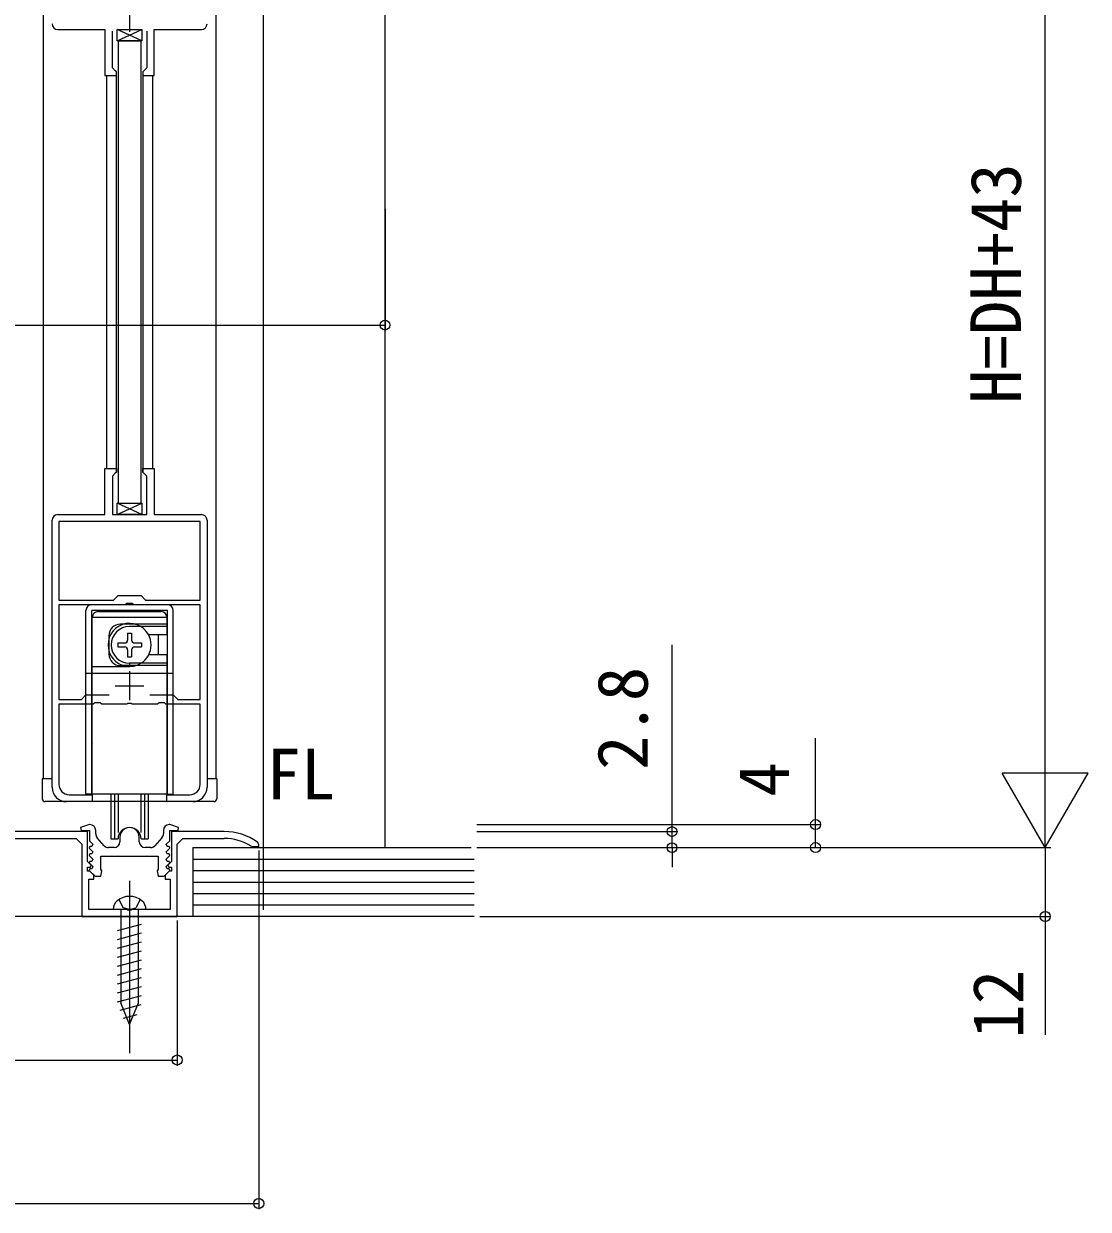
# Model space of a CAD drawing. Units: millimetres, scale not verified. Extents: x -700 to 700, y -1078 to 1074.
# Drawn here: x -397.7 to -212.2, y 303.1 to 509.6 of the extents above; entities that cross this region are included whole.
import ezdxf
from ezdxf.enums import TextEntityAlignment as Align

# ---------------------------------------------------------------- set-up
doc = ezdxf.new("R2010")
doc.units = ezdxf.units.MM
doc.header["$LTSCALE"] = 6
for name, color, linetype in [('0-3_YKK_11', 7, 'Continuous'), ('0-4_YKK_12', 2, 'Continuous'), ('0-5_YKK_13', 4, 'Continuous'), ('0-7_YKK_D', 6, 'Continuous'), ('0-9_YSS_K', 3, 'Continuous')]:
    doc.layers.add(name, color=color, linetype=linetype)
doc.styles.add('ＭＳ ゴシック', font='')
doc.styles.get('ＭＳ ゴシック').set_extended_font_data('MS Gothic')

msp = doc.modelspace()

# ---------------------------------------------------------------- linework, layer by layer
at = {"layer": '0-3_YKK_11'}
for p, q in [((-379.244, 513.155), (-379.244, 508.155)), ((-392.744, 376.557), (-392.744, 423.057)), ((-365.744, 423.057), (-365.744, 376.557)), ((-379.244, 396.757), (-379.244, 391.757)), ((-381.744, 394.257), (-376.744, 394.257)), ((-385.145, 368.441), (-385.145, 369.057)), ((-383.643, 366.388), (-384.888, 367.772)), ((-380.945, 367.857), (-380.945, 367.057)), ((-377.545, 367.057), (-377.545, 367.857)), ((-373.602, 367.772), (-374.847, 366.388)), ((-373.345, 369.057), (-373.345, 368.441)), ((-381.945, 366.057), (-382.899, 366.057)), ((-375.59, 366.057), (-376.545, 366.057))]:
    msp.add_line(p, q, dxfattribs=at)
for points in [[(-391.744, 508.555), (-383.544, 508.555), (-383.544, 500.555), (-381.544, 500.555), (-381.544, 501.155), (-381.744, 501.355), (-382.244, 501.855), (-382.244, 508.255)], [(-376.244, 508.255), (-376.244, 501.855), (-376.744, 501.355), (-376.944, 501.155), (-376.944, 500.555), (-374.944, 500.555), (-374.944, 508.555), (-366.744, 508.555)], [(-391.744, 424.057), (-383.544, 424.057), (-383.544, 432.057), (-381.544, 432.057), (-381.544, 431.457), (-381.744, 431.257), (-382.244, 430.757), (-382.244, 424.057), (-376.244, 424.057), (-376.244, 430.757), (-376.744, 431.257), (-376.944, 431.457), (-376.944, 432.057), (-374.944, 432.057), (-374.944, 424.057), (-366.744, 424.057)], [(-375.711, 392.657), (-371.644, 392.657), (-370.844, 391.857), (-366.944, 391.857), (-366.944, 408.357), (-378.502, 408.357), (-378.78, 408.544), (-379.707, 408.544), (-379.985, 408.357), (-391.544, 408.357), (-391.544, 391.857), (-387.644, 391.857), (-386.844, 392.657), (-382.776, 392.657)], [(-366.944, 377.057), (-366.944, 391.057), (-372.902, 391.057), (-373.18, 391.244), (-374.107, 391.244), (-374.385, 391.057), (-378.785, 391.057), (-378.969, 391.177), (-379.519, 391.177), (-379.702, 391.057), (-384.102, 391.057), (-384.38, 391.244), (-385.307, 391.244), (-385.585, 391.057), (-391.544, 391.057), (-391.544, 377.057)], [(-389.744, 375.257), (-385.744, 375.257), (-385.744, 374.057), (-390.244, 374.057)], [(-368.244, 374.057), (-372.744, 374.057), (-372.744, 375.257), (-368.744, 375.257)], [(-386.145, 370.057), (-386.245, 370.057), (-387.777, 369.565), (-387.698, 369.057), (-386.245, 369.057), (-386.245, 367.256), (-385.633, 366.645), (-385.794, 366.257), (-386.157, 366.257), (-386.271, 365.982), (-385.633, 365.345), (-385.794, 364.957), (-386.157, 364.957), (-386.271, 364.682), (-385.633, 364.045), (-385.794, 363.657), (-386.157, 363.657), (-386.271, 363.382), (-385.633, 362.745), (-385.794, 362.357), (-386.157, 362.357), (-386.271, 362.083), (-385.245, 361.057), (-384.245, 361.057), (-384.057, 362.02), (-384.245, 362.298), (-384.245, 364.557)], [(-384.245, 364.557), (-374.245, 364.557), (-374.245, 362.298), (-374.432, 362.02), (-374.245, 361.057), (-373.245, 361.057), (-372.219, 362.083), (-372.333, 362.357), (-372.696, 362.357), (-372.856, 362.745), (-372.219, 363.382), (-372.333, 363.657), (-372.696, 363.657), (-372.856, 364.045), (-372.219, 364.682), (-372.333, 364.957), (-372.696, 364.957), (-372.856, 365.345), (-372.219, 365.982), (-372.333, 366.257), (-372.696, 366.257), (-372.856, 366.645), (-372.245, 367.256), (-372.245, 369.057), (-370.792, 369.057), (-370.712, 369.565), (-372.245, 370.057), (-372.345, 370.057)], [(-471.75, 367.657), (-464.55, 367.657), (-463.55, 366.657), (-463.55, 354.057), (-446.95, 354.057), (-446.95, 366.657), (-445.95, 367.657), (-426.55, 367.657), (-425.55, 366.657), (-425.55, 354.057), (-408.95, 354.057), (-408.95, 366.657), (-407.95, 367.657), (-388.55, 367.657), (-387.55, 366.657), (-387.55, 354.057), (-370.95, 354.057), (-370.95, 366.657), (-369.95, 367.657), (-362.75, 367.657)], [(-386.55, 368.857), (-409.95, 368.857)], [(-362.75, 368.857), (-371.95, 368.857), (-371.95, 363.657), (-372.584, 363.022), (-372.433, 362.657), (-371.95, 362.657), (-371.95, 361.957), (-372.35, 361.957), (-373.05, 361.257), (-373.05, 360.557), (-372.15, 360.557), (-372.15, 355.257), (-378.792, 355.257), (-378.975, 355.137), (-379.525, 355.137), (-379.708, 355.257), (-386.35, 355.257), (-386.35, 360.557), (-385.45, 360.557), (-385.45, 361.257), (-386.15, 361.957), (-386.55, 361.957), (-386.55, 362.657), (-386.067, 362.657), (-385.916, 363.022), (-386.55, 363.657), (-386.55, 368.857)], [(-358.06, 366.303), (-357.9, 366.257), (-356.75, 366.257), (-356.75, 366.603), (-356.961, 367.01)]]:
    msp.add_lwpolyline(points, dxfattribs=at)
msp.add_lwpolyline([(-366.944, 422.857), (-391.544, 422.857), (-391.544, 409.157), (-382.044, 409.157), (-381.244, 409.957), (-377.244, 409.957), (-376.444, 409.157), (-366.944, 409.157)], close=True, dxfattribs=at)
for centre, radius, start, end in [((-391.744, 509.555), 1, 180.00001, 269.99999), ((-366.744, 509.555), 1, 270.00001, 359.99999), ((-391.744, 423.057), 1, 90.00001, 179.99999), ((-366.744, 423.057), 1, 0.00001, 89.99999), ((-390.244, 376.557), 2.5, 180.00001, 269.99999), ((-389.744, 377.057), 1.8, 180.00001, 269.99999), ((-368.744, 377.057), 1.8, 270.00001, 359.99999), ((-368.244, 376.557), 2.5, 270.00001, 359.99999), ((-386.145, 369.057), 1, 0.00001, 89.99999), ((-372.345, 369.057), 1, 90.00001, 179.99999), ((-384.145, 368.441), 1, 180.00001, 221.98721), ((-379.245, 367.857), 1.7, 359.99999, 180.00001), ((-374.345, 368.441), 1, 318.01279, 359.99999), ((-362.75, 358.857), 10, 54.62346, 90), ((-362.75, 358.857), 8.8, 57.79577, 90.00001), ((-382.899, 367.057), 1, 221.98723, 270.00001), ((-381.945, 367.057), 1, 270.00001, 359.99999), ((-376.545, 367.057), 1, 180.00001, 269.99999), ((-375.59, 367.057), 1, 269.99999, 318.01277)]:
    msp.add_arc(centre, radius, start, end, dxfattribs=at)
at = {"layer": '0-4_YKK_12'}
for p, q in [((-394.244, 378.057), (-394.244, 554.555)), ((-364.244, 554.555), (-364.244, 378.057)), ((-334.748, 366.057), (-334.748, 550.554)), ((-355.945, 539.697), (-355.945, 355.2)), ((-383.244, 500.597), (-383.244, 432.015)), ((-381.544, 431.456), (-381.544, 501.155)), ((-376.944, 501.147), (-376.944, 431.507)), ((-375.244, 500.597), (-375.244, 432.015))]:
    msp.add_line(p, q, dxfattribs=at)
at = {"layer": '0-5_YKK_13'}
for p, q in [((-381.394, 506.555), (-377.093, 508.555)), ((-377.093, 506.555), (-381.394, 508.555)), ((-377.244, 506.555), (-381.244, 506.555)), ((-381.244, 506.555), (-381.244, 426.057)), ((-381.244, 506.555), (-377.244, 506.555)), ((-377.244, 426.057), (-377.244, 506.555)), ((-381.394, 424.057), (-377.093, 426.057)), ((-377.093, 424.057), (-381.394, 426.057)), ((-381.244, 426.057), (-377.244, 426.057)), ((-386.844, 375.357), (-386.844, 407.357)), ((-372.644, 408.357), (-385.844, 408.357)), ((-372.644, 407.357), (-385.844, 407.357)), ((-385.844, 375.357), (-385.844, 407.357)), ((-384.744, 407.157), (-373.744, 407.157)), ((-372.644, 375.357), (-372.644, 407.357)), ((-371.644, 375.357), (-371.644, 407.357)), ((-385.744, 375.357), (-385.744, 406.157)), ((-372.744, 406.157), (-385.744, 406.157)), ((-372.744, 404.957), (-380.844, 404.957)), ((-372.744, 406.157), (-372.744, 403.107)), ((-372.744, 404.758), (-372.644, 404.857)), ((-385.844, 404.457), (-385.744, 404.357)), ((-385.744, 402.943), (-385.844, 403.043)), ((-382.844, 402.957), (-382.844, 399.757)), ((-379.594, 403.407), (-378.894, 403.407)), ((-379.594, 403.407), (-379.594, 402.207)), ((-372.744, 404.557), (-379.244, 404.557)), ((-378.894, 403.407), (-378.894, 402.207)), ((-372.744, 403.107), (-375.927, 403.107)), ((-374.244, 402.857), (-374.244, 399.857)), ((-372.644, 404.457), (-372.744, 404.357)), ((-381.294, 401.707), (-381.294, 401.007)), ((-381.294, 401.707), (-380.094, 401.707)), ((-381.294, 401.007), (-380.094, 401.007)), ((-378.394, 401.707), (-377.194, 401.707)), ((-378.394, 401.007), (-377.194, 401.007)), ((-377.194, 401.707), (-377.194, 401.007)), ((-385.744, 399.771), (-385.844, 399.671)), ((-379.594, 400.507), (-379.594, 399.307)), ((-379.594, 399.307), (-378.894, 399.307)), ((-378.894, 400.507), (-378.894, 399.307)), ((-372.744, 399.607), (-375.927, 399.607)), ((-372.744, 399.607), (-372.744, 375.357)), ((-385.844, 398.257), (-385.744, 398.357)), ((-379.244, 397.557), (-385.744, 397.557)), ((-372.744, 397.757), (-380.844, 397.757)), ((-372.744, 398.157), (-379.244, 398.157)), ((-379.244, 398.157), (-379.244, 397.557)), ((-372.644, 398.257), (-372.744, 398.357)), ((-372.744, 397.956), (-372.644, 397.857)), ((-385.844, 396.357), (-386.844, 396.357)), ((-372.744, 396.357), (-385.744, 396.357)), ((-371.644, 396.357), (-372.644, 396.357)), ((-385.844, 384.357), (-385.744, 384.257)), ((-372.644, 384.357), (-372.744, 384.257)), ((-392.744, 378.057), (-394.444, 378.057)), ((-394.444, 378.057), (-394.444, 374.557)), ((-364.044, 378.057), (-365.744, 378.057)), ((-364.044, 378.057), (-364.044, 374.557)), ((-385.744, 376.457), (-385.844, 376.357)), ((-372.744, 376.457), (-372.644, 376.357)), ((-364.544, 374.057), (-393.944, 374.057)), ((-385.844, 375.357), (-386.844, 375.357)), ((-372.744, 375.357), (-385.744, 375.357)), ((-382.494, 375.357), (-382.494, 367.557)), ((-381.844, 375.357), (-381.844, 367.557)), ((-381.221, 375.357), (-381.221, 368.68)), ((-377.266, 375.357), (-377.266, 368.68)), ((-376.644, 375.357), (-376.644, 367.557)), ((-375.994, 375.357), (-375.994, 367.557)), ((-372.644, 375.357), (-371.644, 375.357)), ((-382.494, 367.557), (-381.244, 367.557)), ((-377.244, 367.557), (-375.994, 367.557)), ((-379.245, 360.257), (-379.245, 330.257)), ((-376.395, 355.257), (-382.095, 355.257)), ((-381.095, 357.009), (-380.36, 355.535)), ((-380.795, 355.257), (-380.795, 338.999)), ((-379.245, 355.257), (-380.36, 355.535)), ((-379.245, 355.257), (-378.13, 355.535)), ((-377.395, 357.009), (-378.13, 355.535)), ((-377.695, 338.999), (-377.695, 355.257)), ((-381.345, 351.617), (-377.145, 352.742)), ((-381.345, 350.064), (-377.145, 351.189)), ((-381.345, 348.511), (-377.145, 349.636)), ((-381.345, 346.958), (-377.145, 348.083)), ((-381.345, 345.405), (-377.145, 346.53)), ((-381.345, 343.852), (-377.145, 344.977)), ((-381.345, 342.299), (-377.145, 343.425)), ((-381.345, 340.746), (-377.145, 341.872)), ((-381.345, 339.193), (-377.145, 340.319)), ((-380.879, 337.765), (-377.202, 338.75)), ((-379.245, 335.257), (-380.795, 338.999)), ((-379.245, 335.257), (-377.695, 338.999)), ((-380.3, 336.367), (-377.926, 337.004))]:
    msp.add_line(p, q, dxfattribs=at)
for points in [[(-377.093, 508.555), (-377.093, 506.555), (-381.394, 506.555), (-381.394, 508.555)], [(-377.093, 426.057), (-377.093, 424.057), (-381.394, 424.057), (-381.394, 426.057)]]:
    msp.add_lwpolyline(points, close=True, dxfattribs=at)
for centre, radius, start, end in [((-385.844, 407.357), 1, 90, 180), ((-384.744, 406.157), 1, 90, 180), ((-373.744, 406.157), 1, 0, 90), ((-372.644, 407.357), 1, 0, 90), ((-379.244, 401.357), 3.75, 58.57609, 301.42391), ((-380.844, 402.957), 2, 90, 180), ((-379.244, 401.357), 3.2, 90, 270), ((-379.244, 401.357), 3.75, 301.42391, 58.57609), ((-373.244, 402.857), 1, 165.52249, 180), ((-380.094, 402.207), 0.5, 270, 0), ((-380.094, 400.507), 0.5, 0, 90), ((-378.394, 402.207), 0.5, 180, 270), ((-378.394, 400.507), 0.5, 90, 180), ((-380.844, 399.757), 2, 180, 270), ((-373.244, 399.857), 1, 180, 194.47751), ((-393.944, 374.557), 0.5, 180, 270), ((-364.544, 374.557), 0.5, 270, 0), ((-379.244, 367.557), 2, 360, 180), ((-379.245, 354.157), 3.4, 50.65667, 129.34333), ((-380.196, 355.317), 1.9, 129.34333, 181.81089), ((-378.294, 355.317), 1.9, 358.18911, 50.65667)]:
    msp.add_arc(centre, radius, start, end, dxfattribs=at)
at = {"layer": '0-7_YKK_D'}
for p, q in [((-219.75, 381.057), (-219.75, 574.554)), ((-334.748, 477.305), (-334.748, 456.057)), ((-493.25, 457.057), (-334.748, 457.057)), ((-284.75, 368.857), (-284.75, 401.368)), ((-219.75, 366.057), (-219.75, 392.038)), ((-219.75, 366.057), (-227.25, 379.047)), ((-212.25, 379.047), (-227.25, 379.047)), ((-219.75, 366.057), (-212.25, 379.047)), ((-318.747, 370.057), (-258.75, 370.057)), ((-318.747, 368.857), (-283.75, 368.857)), ((-284.75, 366.057), (-284.75, 368.857)), ((-356.75, 365.53), (-356.75, 303.057)), ((-318.745, 366.057), (-258.75, 366.057)), ((-318.745, 366.057), (-218.75, 366.057)), ((-318.745, 366.057), (-218.75, 366.057)), ((-318.745, 366.057), (-283.75, 366.057)), ((-284.75, 366.057), (-284.75, 362.657)), ((-370.95, 353.357), (-370.95, 328.057)), ((-318.245, 354.057), (-218.75, 354.057)), ((-463.55, 329.057), (-370.95, 329.057)), ((-477.75, 304.057), (-356.75, 304.057))]:
    msp.add_line(p, q, dxfattribs=at)
for points in [[(-259.75, 366.057), (-259.75, 370.057), (-259.75, 385.125)], [(-219.75, 366.057), (-219.75, 354.057), (-219.75, 333.43)]]:
    msp.add_lwpolyline(points, dxfattribs=at)
for centre, radius in [((-334.748, 457.057), 0.85), ((-284.75, 368.857), 0.85), ((-259.75, 370.057), 0.875), ((-284.75, 366.057), 0.85), ((-259.75, 366.057), 0.875), ((-219.75, 354.057), 0.875), ((-370.95, 329.057), 0.875), ((-356.75, 304.057), 0.875)]:
    msp.add_circle(centre, radius, dxfattribs=at)
at = {"layer": '0-9_YSS_K'}
for p, q in [((-368.25, 366.057), (-319.745, 366.057)), ((-368.25, 366.057), (-368.25, 354.057)), ((-368.256, 364.057), (-319.245, 364.057)), ((-368.256, 362.057), (-319.245, 362.057)), ((-368.256, 360.057), (-319.245, 360.057)), ((-368.256, 358.057), (-319.245, 358.057)), ((-368.256, 356.057), (-319.245, 356.057)), ((-319.245, 354.057), (-557.745, 354.057))]:
    msp.add_line(p, q, dxfattribs=at)

# ---------------------------------------------------------------- texts
at = {"layer": '0-7_YKK_D', "style": 'ＭＳ ゴシック'}
for s, p in [('H=DH+43', (-221.35, 443.339)), ('2.8', (-286.35, 379.586)), ('4', (-261.75, 374.943)), ('12', (-220.95, 332.789))]:
    msp.add_text(s, height=8.798, rotation=90, dxfattribs=at).set_placement(p, align=Align.BOTTOM_LEFT)
msp.add_text('FL', height=8.798, dxfattribs=at).set_placement((-355.39, 371.827), align=Align.BOTTOM_LEFT)

doc.saveas('drawing.dxf')
